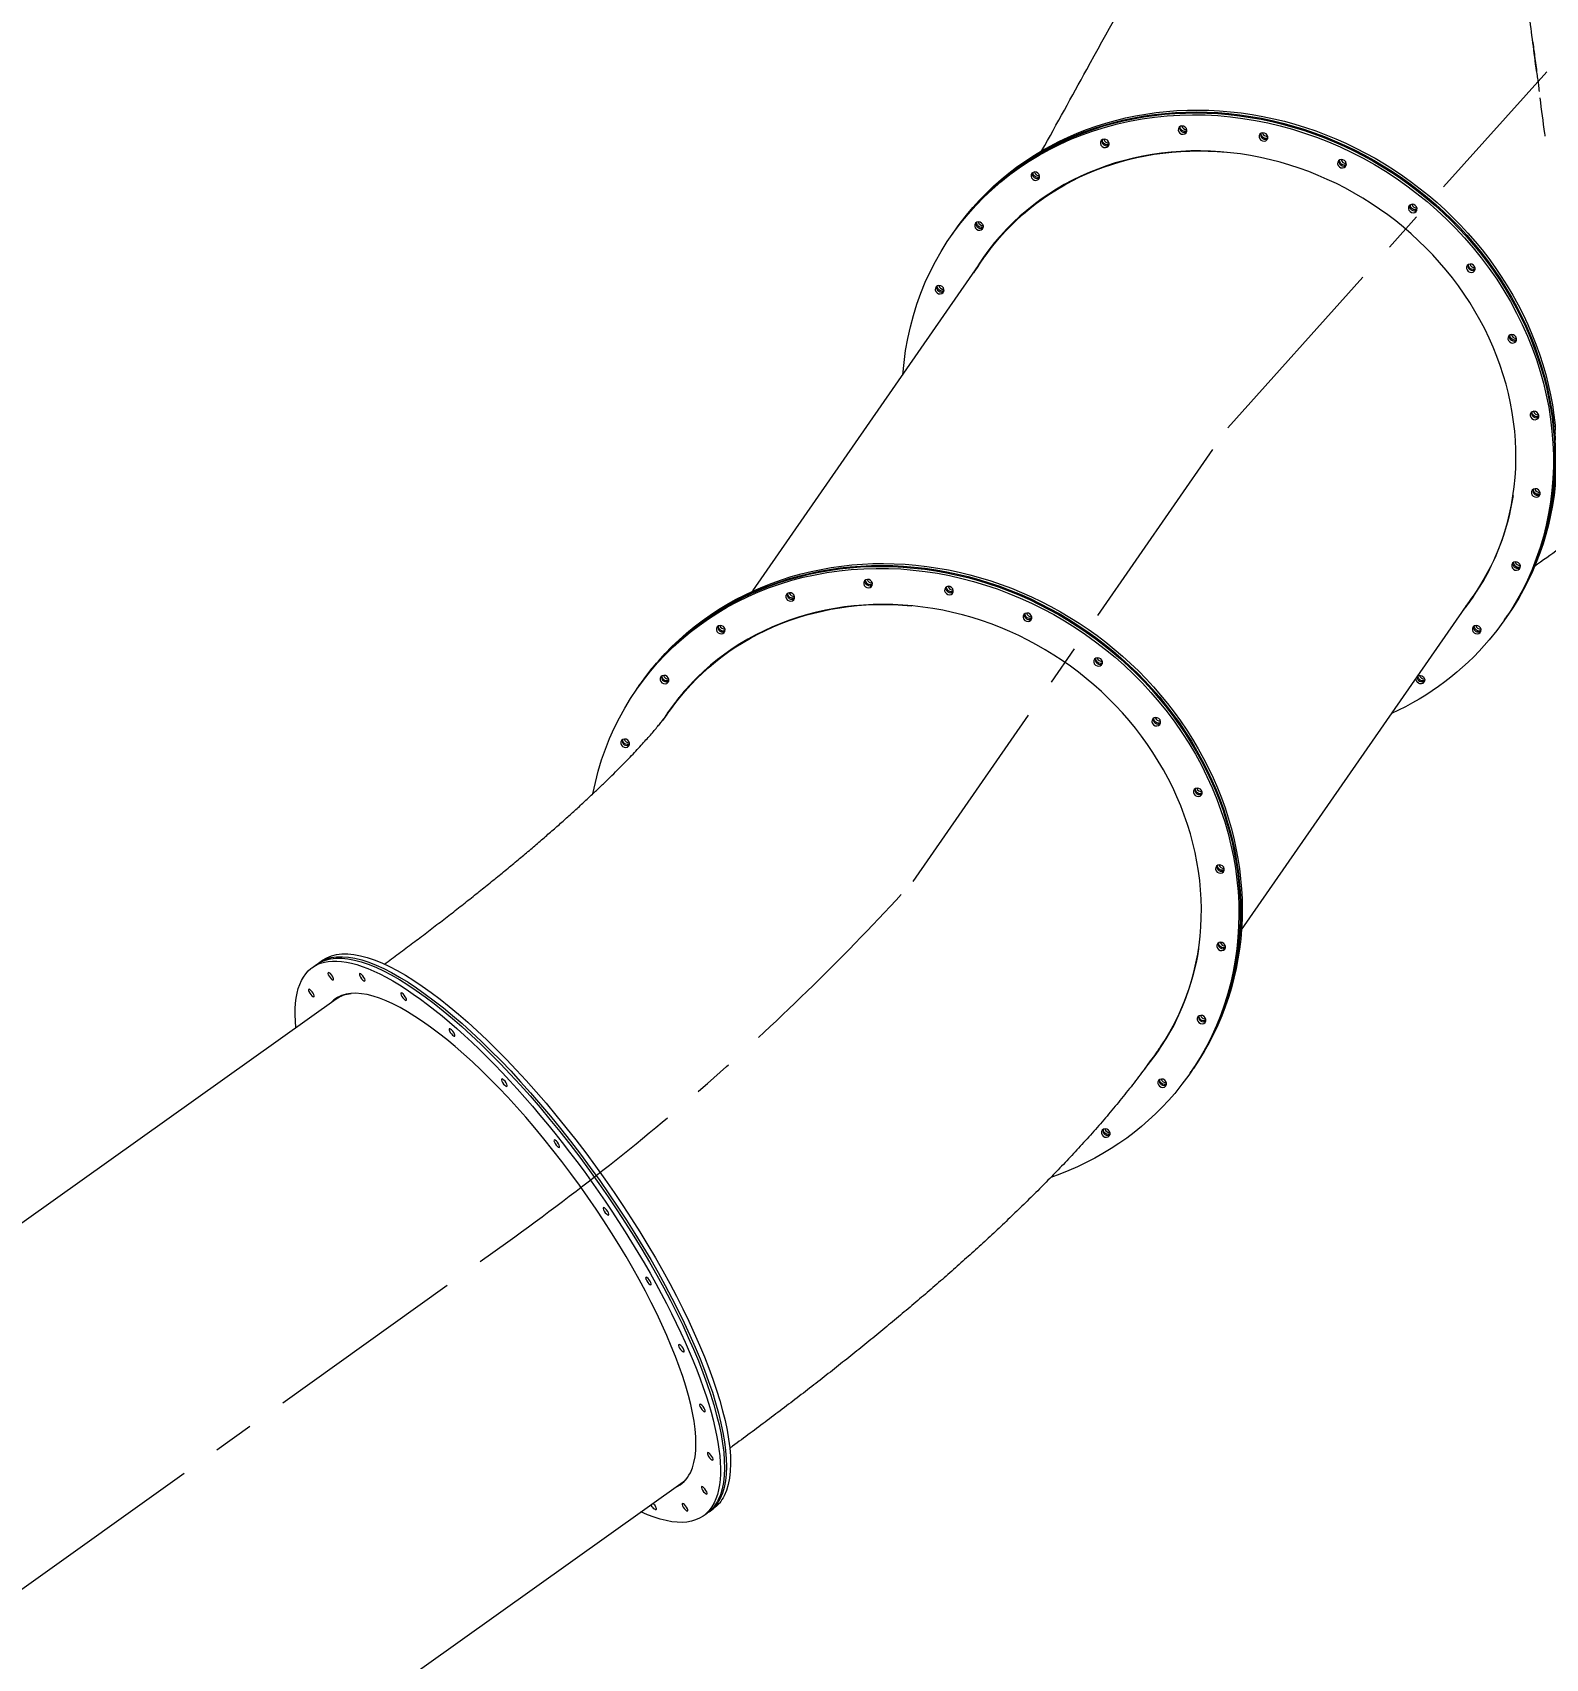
# Model space of a CAD drawing. Header units: inches. Extents: x -350577 to -266477, y -437959 to -377535.
# Drawn here: x -334236 to -331898, y -386868 to -384355 of the extents above; entities that cross this region are included whole.
import ezdxf

# ---------------------------------------------------------------- set-up
doc = ezdxf.new("R2010")
doc.units = ezdxf.units.IN
doc.header["$MEASUREMENT"] = 0
doc.linetypes.add('CENTER', pattern=[2, 1.25, -0.25, 0.25, -0.25])
doc.layers.add('CENTER       (itatec)', color=4, linetype='CENTER', lineweight=9)
doc.layers.add('ORGINAL (itatec)', color=3, linetype='Continuous', lineweight=9)
doc.styles.add('Geniso', font='geniso.shx', dxfattribs={"oblique": 15})
doc.dimstyles.new('scale 1b100', dxfattribs={"dimscale": 100, "dimtxt": 3, "dimasz": 2.5, "dimexe": 1, "dimexo": 1, "dimgap": 1, "dimtad": 1, "dimdec": 0, "dimzin": 0, "dimdsep": 46, "dimtxsty": 'Geniso', "dimcen": 0, "dimclrd": 1, "dimclre": 1, "dimclrt": 7, "dimadec": 0, "dimazin": 0, "dimtfac": 1, "dimtdec": 0, "dimtmove": 0, "dimatfit": 3, "dimfxl": 0.75, "dimtolj": 1, "dimtzin": 0, "dimarcsym": 0})

# ---------------------------------------------------------------- blocks, each defined once
blk = doc.blocks.new('*D31')
at = {"layer": 'Defpoints', "color": 0, "transparency": 16777216}
for p in [(-345505.2, -381405.4), (-331896.3, -383693), (-345505.2, -394816.5)]:
    blk.add_point(p, dxfattribs=at)
at = {"layer": 'ORGINAL (itatec)', "color": 1, "lineweight": -2, "transparency": 16777216}
for p, q in [((-345505.2, -394716.5), (-345505.2, -381305.4)), ((-331896.3, -383593), (-331896.3, -381305.4)), ((-332146.3, -381405.4), (-345255.2, -381405.4))]:
    blk.add_line(p, q, dxfattribs=at)
at = {"layer": 'ORGINAL (itatec)', "color": 1, "transparency": 16777216}
for points in [[(-345255.2, -381363.7), (-345255.2, -381447.1), (-345505.2, -381405.4)], [(-332146.3, -381363.7), (-332146.3, -381447.1), (-331896.3, -381405.4)]]:
    blk.add_solid(points, dxfattribs=at)
at = {"layer": 'ORGINAL (itatec)', "color": 7, "transparency": 16777216, "insert": (-338700.7, -381155.4), "char_height": 300, "attachment_point": 5, "style": 'Geniso'}
blk.add_mtext('\\A1;13609', dxfattribs=at)

msp = doc.modelspace()

# ---------------------------------------------------------------- linework, layer by layer
at = {"layer": 'CENTER       (itatec)', "ltscale": 250}
msp.add_lwpolyline([(-342155.6, -398923.5), (-342161.2, -397209.9), (-342155.6, -397119.9, -0.041934), (-342056.9, -396448), (-339934.4, -390997.8, -0.172971), (-339542.9, -390545.9), (-333501.9, -386224.2, 0.052813), (-332875.2, -385667.4), (-332389.1, -384966.5), (-331896.3, -384415.9)], format="xyb", dxfattribs=at)
at = {"layer": 'ORGINAL (itatec)', "extrusion": (0, 1, 0)}
for p, q in [((-332813.7, -384665.4), (-332811.7, -384662.4)), ((-332816.8, -384669.8), (-332814.7, -384666.9)), ((-333123.1, -385218.5), (-332766, -384703.7)), ((-332368, -385742.3), (-332010.1, -385226.3)), ((-331961.4, -385263.1), (-331959.3, -385260.2)), ((-331958.3, -385258.7), (-331956.3, -385255.7)), ((-333299.8, -385366.3), (-333297.8, -385363.3)), ((-333302.9, -385370.7), (-333300.9, -385367.8)), ((-333249.1, -385400.1), (-333237.3, -385383.2)), ((-333794.6, -385793.7), (-333788.4, -385789.2)), ((-333803.9, -385800.3), (-333797.7, -385795.9)), ((-336462.6, -387769.3), (-333767, -385848.9)), ((-332493.2, -385922.8), (-332482.2, -385906.9)), ((-332447.5, -385964), (-332445.5, -385961.1)), ((-332444.5, -385959.6), (-332442.4, -385956.6)), ((-335929.3, -388517.8), (-333231.1, -386595.5)), ((-333199.9, -386648.1), (-333193.6, -386643.7)), ((-333190.5, -386641.5), (-333184.3, -386637.1))]:
    msp.add_line(p, q, dxfattribs=at)
at = {"layer": 'ORGINAL (itatec)', "extrusion": (0, 0, -1)}
for centre, major_axis, ratio, start_param, end_param in [((-332387, -384963.5), (-427.7, 296.6), 0.893974, 0, 3.141593), ((-332384, -384959.1), (-427.7, 296.6), 0.893974, 0, 3.141593), ((-332389.1, -384966.5), (-427.7, 296.6), 0.893974, -0.489006, 3.225436), ((-332386, -384962), (-427.7, 296.6), 0.893974, -0.001926, 3.143519), ((-332459, -384506.2), (-5.75, 3.99), 0.893974, -3.057749, 3.225436), ((-332455.9, -384501.8), (-5.75, 3.99), 0.893974, -2.69748, -0.444112), ((-332334, -384516.9), (-5.75, 3.99), 0.893974, -3.057749, 3.225436), ((-332330.9, -384512.5), (-5.75, 3.99), 0.893974, -2.69748, -0.444112), ((-332388, -384965), (-379.5, 259.1), 0.893007, 0.006526, 1.016139), ((-332579.3, -384526.8), (-5.75, 3.99), 0.893974, -3.057749, 3.225436), ((-332576.2, -384522.4), (-5.75, 3.99), 0.893974, -2.69748, -0.444112), ((-332212.7, -384558.2), (-5.75, 3.99), 0.893974, -3.057749, 3.225436), ((-332209.6, -384553.8), (-5.75, 3.99), 0.893974, -2.69748, -0.444112), ((-332686.6, -384577.4), (-5.75, 3.99), 0.893974, -3.057749, 3.225436), ((-332683.5, -384573), (-5.75, 3.99), 0.893974, -2.69748, -0.444112), ((-332103.4, -384627.4), (-5.75, 3.99), 0.893974, -3.057749, 3.225436), ((-332100.3, -384623), (-5.75, 3.99), 0.893974, -2.69748, -0.444112), ((-332773.6, -384654.6), (-5.75, 3.99), 0.893974, -3.057749, 3.225436), ((-332770.6, -384650.1), (-5.75, 3.99), 0.893974, -2.69748, -0.444112), ((-332385, -384960.6), (-379.5, 259.1), 0.893007, 0.001013, 0.139347), ((-332013.6, -384719.7), (-5.75, 3.99), 0.893974, -3.057749, 3.225436), ((-332010.5, -384715.3), (-5.75, 3.99), 0.893974, -2.69748, -0.444112), ((-332834.5, -384752.9), (-5.75, 3.99), 0.893974, -3.057749, 3.225436), ((-332831.4, -384748.5), (-5.75, 3.99), 0.893974, -2.69748, -0.444112), ((-331949.4, -384828.8), (-5.75, 3.99), 0.893974, -3.057749, 3.225436), ((-331946.3, -384824.4), (-5.75, 3.99), 0.893974, -2.69748, -0.444112), ((-331915.1, -384947.3), (-5.75, 3.99), 0.893974, -3.057749, 3.225436), ((-331912.1, -384942.8), (-5.75, 3.99), 0.893974, -2.69748, -0.444112), ((-331913.2, -385067), (-5.75, 3.99), 0.893974, -3.057749, 3.225436), ((-331910.1, -385062.6), (-5.75, 3.99), 0.893974, -2.69748, -0.444112), ((-332388, -384965), (379.5, -259.1), 0.893007, -0.402273, 0.006526), ((-332870.1, -385660), (-427.7, 296.6), 0.893974, 0, 3.141593), ((-332873.2, -385664.4), (-427.7, 296.6), 0.893974, 0, 3.141593), ((-332872.2, -385662.9), (-427.7, 296.6), 0.893974, -0.001926, 3.143519), ((-332875.2, -385667.4), (-427.7, 296.6), 0.893974, -0.376331, 3.225436), ((-332385, -384960.6), (379.5, -259.1), 0.893007, -0.098512, 0.014113), ((-331943.7, -385180), (-5.75, 3.99), 0.893974, -3.057749, 3.225436), ((-331940.6, -385175.5), (-5.75, 3.99), 0.893974, -2.69748, -0.444112), ((-332945.2, -385207.1), (-5.75, 3.99), 0.893974, -3.057749, 3.225436), ((-332942.1, -385202.7), (-5.75, 3.99), 0.893974, -2.69748, -0.444112), ((-332820.1, -385217.8), (-5.75, 3.99), 0.893974, -3.057749, 3.225436), ((-332817, -385213.4), (-5.75, 3.99), 0.893974, -2.69748, -0.444112), ((-332874.2, -385665.9), (-379.5, 259.1), 0.893007, 0.007663, 1.016139), ((-333065.4, -385227.7), (-5.75, 3.99), 0.893974, -3.057749, 3.225436), ((-333062.4, -385223.3), (-5.75, 3.99), 0.893974, -2.69748, -0.444112), ((-332698.8, -385259.1), (-5.75, 3.99), 0.893974, -3.057749, 3.225436), ((-332695.8, -385254.7), (-5.75, 3.99), 0.893974, -2.69748, -0.444112), ((-333172.8, -385278.3), (-5.75, 3.99), 0.893974, -3.057749, 3.225436), ((-333169.7, -385273.9), (-5.75, 3.99), 0.893974, -2.69748, -0.444112), ((-332004.5, -385278.3), (-5.75, 3.99), 0.893974, -3.057749, 3.225436), ((-332001.4, -385273.9), (-5.75, 3.99), 0.893974, -2.69748, -0.444112), ((-332389.1, -384966.5), (427.7, -296.6), 0.893974, 0.083843, 0.489006), ((-332589.6, -385328.3), (-5.75, 3.99), 0.893974, -3.057749, 3.225436), ((-332586.5, -385323.9), (-5.75, 3.99), 0.893974, -2.69748, -0.444112), ((-333259.8, -385355.5), (-5.75, 3.99), 0.893974, -3.057749, 3.225436), ((-333256.7, -385351.1), (-5.75, 3.99), 0.893974, -2.69748, -0.444112), ((-332871.1, -385661.5), (-379.5, 259.1), 0.893007, -0.000027, 0.13843), ((-332091.5, -385355.5), (5.75, -3.99), 0.893974, 0.083843, 2.84657), ((-332091.5, -385355.5), (-5.75, 3.99), 0.893974, 0.295023, 3.225436), ((-332088.5, -385351.1), (-5.75, 3.99), 0.893974, -2.69748, -0.444112), ((-332499.7, -385420.6), (-5.75, 3.99), 0.893974, -3.057749, 3.225436), ((-332496.7, -385416.2), (-5.75, 3.99), 0.893974, -2.69748, -0.444112), ((-333320.6, -385453.9), (-5.75, 3.99), 0.893974, -3.057749, 3.225436), ((-333317.6, -385449.4), (-5.75, 3.99), 0.893974, -2.69748, -0.444112), ((-332435.5, -385529.7), (-5.75, 3.99), 0.893974, -3.057749, 3.225436), ((-332432.5, -385525.3), (-5.75, 3.99), 0.893974, -2.69748, -0.444112), ((-332401.3, -385648.2), (-5.75, 3.99), 0.893974, -3.057749, 3.225436), ((-332398.2, -385643.7), (-5.75, 3.99), 0.893974, -2.69748, -0.444112), ((-333492.6, -386217.6), (-302, 423.9), 0.305767, -0.011965, 2.980483), ((-333486.4, -386213.2), (-302, 423.9), 0.305767, 0, 2.980483), ((-333501.9, -386224.2), (-302, 423.9), 0.305767, -0.489009, 2.980483), ((-333495.7, -386219.8), (-302, 423.9), 0.305767, 0, 2.980483), ((-332399.3, -385767.9), (-5.75, 3.99), 0.893974, -3.057749, 3.225436), ((-332396.3, -385763.5), (-5.75, 3.99), 0.893974, -2.69748, -0.444112), ((-332874.2, -385665.9), (379.5, -259.1), 0.893007, -0.402273, 0.005679), ((-333775.5, -385813.9), (-4.06, 5.7), 0.305767, -3.302702, 2.980483), ((-333726.9, -385815.7), (-4.06, 5.7), 0.305767, -3.302702, 2.980483), ((-333805.4, -385840), (-4.06, 5.7), 0.305767, -3.302702, 2.980483), ((-333499.1, -386222.2), (-268.1, 373.2), 0.304544, 0.001186, 0.170967), ((-333663, -385845.4), (-4.06, 5.7), 0.305767, -3.302702, 2.980483), ((-333588.1, -385900.9), (-4.06, 5.7), 0.305767, -3.302702, 2.980483), ((-332871.1, -385661.5), (379.5, -259.1), 0.893007, -0.099204, 0.013078), ((-332429.8, -385880.9), (-5.75, 3.99), 0.893974, -3.057749, 3.225436), ((-332426.7, -385876.5), (-5.75, 3.99), 0.893974, -2.69748, -0.444112), ((-333507.3, -385978.4), (-4.06, 5.7), 0.305767, -3.302702, 2.980483), ((-332875.2, -385667.4), (427.7, -296.6), 0.893974, 0.083843, 0.580236), ((-332490.6, -385979.3), (-5.75, 3.99), 0.893974, -3.057749, 3.225436), ((-332487.6, -385974.8), (-5.75, 3.99), 0.893974, -2.69748, -0.444112), ((-333426.2, -386072.7), (-4.06, 5.7), 0.305767, -3.302702, 2.980483), ((-332577.7, -386056.4), (-5.75, 3.99), 0.893974, -3.057749, 3.225436), ((-332574.6, -386052), (-5.75, 3.99), 0.893974, -2.69748, -0.444112), ((-333350.2, -386177.3), (-4.06, 5.7), 0.305767, -3.302702, 2.980483), ((-333284.5, -386285.1), (-4.06, 5.7), 0.305767, -3.302702, 2.980483), ((-333233.7, -386388.8), (-4.06, 5.7), 0.305767, -3.302702, 2.980483), ((-333201.1, -386481.2), (-4.06, 5.7), 0.305767, -3.302702, 2.980483), ((-333189, -386556.1), (-4.06, 5.7), 0.305767, -3.302702, 2.980483), ((-333499.1, -386222.2), (268.1, -373.2), 0.304544, -0.041724, 0.001186), ((-333198.3, -386608.5), (-4.06, 5.7), 0.305767, -3.302702, 2.980483), ((-333495.7, -386219.8), (302, -423.9), 0.305767, -0.161109, 0), ((-333492.6, -386217.6), (302, -423.9), 0.305767, -0.161109, 0.011965), ((-333486.4, -386213.2), (302, -423.9), 0.305767, -0.161109, 0), ((-333501.9, -386224.2), (302, -423.9), 0.305767, -0.161109, 0.489009), ((-333276.8, -386632.7), (4.06, -5.7), 0.305767, -0.161109, 2.145324), ((-333276.8, -386632.7), (4.06, -5.7), 0.305767, -2.145324, -0.161109), ((-333228.2, -386634.6), (-4.06, 5.7), 0.305767, -3.302702, 2.980483)]:
    msp.add_ellipse(centre, major_axis=major_axis, ratio=ratio, start_param=start_param, end_param=end_param, dxfattribs=at)
at = {"layer": 'ORGINAL (itatec)'}
for centre, major_axis, ratio, start_param, end_param in [((-332457, -384503.2), (-5.75, 3.99), 0.893974, 0.290507, 2.851086), ((-332453.9, -384498.8), (5.75, -3.99), 0.893974, -2.343402, -0.79819), ((-332331.9, -384513.9), (-5.75, 3.99), 0.893974, 0.290507, 2.851086), ((-332328.9, -384509.5), (5.75, -3.99), 0.893974, -2.343402, -0.79819), ((-332389.1, -384966.5), (378.4, -262.5), 0.893974, -0.065996, 3.207589), ((-332577.2, -384523.9), (-5.75, 3.99), 0.893974, 0.290507, 2.851086), ((-332574.2, -384519.5), (5.75, -3.99), 0.893974, -2.343402, -0.79819), ((-332210.6, -384555.3), (-5.75, 3.99), 0.893974, 0.290507, 2.851086), ((-332207.6, -384550.9), (5.75, -3.99), 0.893974, -2.343402, -0.79819), ((-332684.6, -384574.5), (-5.75, 3.99), 0.893974, 0.290507, 2.851086), ((-332681.5, -384570.1), (5.75, -3.99), 0.893974, -2.343402, -0.79819), ((-332101.4, -384624.5), (-5.75, 3.99), 0.893974, 0.290507, 2.851086), ((-332098.3, -384620), (5.75, -3.99), 0.893974, -2.343402, -0.79819), ((-332771.6, -384651.6), (-5.75, 3.99), 0.893974, 0.290507, 2.851086), ((-332768.5, -384647.2), (5.75, -3.99), 0.893974, -2.343402, -0.79819), ((-332387, -384963.5), (-378.4, 262.5), 0.893974, 0.004354, 0.065996), ((-332386, -384962), (-378.4, 262.5), 0.893974, 0.006531, 0.065996), ((-332384, -384959.1), (-378.4, 262.5), 0.893974, 0.010885, 0.065996), ((-332008.5, -384712.3), (5.75, -3.99), 0.893974, -2.343402, -0.79819), ((-332011.6, -384716.7), (-5.75, 3.99), 0.893974, 0.290507, 2.851086), ((-332832.4, -384750), (-5.75, 3.99), 0.893974, 0.290507, 2.851086), ((-332829.4, -384745.6), (5.75, -3.99), 0.893974, -2.343402, -0.79819), ((-331947.3, -384825.8), (-5.75, 3.99), 0.893974, 0.290507, 2.851086), ((-331944.3, -384821.4), (5.75, -3.99), 0.893974, -2.343402, -0.79819), ((-331913.1, -384944.3), (-5.75, 3.99), 0.893974, 0.290507, 2.851086), ((-331910, -384939.9), (5.75, -3.99), 0.893974, -2.343402, -0.79819), ((-331911.1, -385064.1), (-5.75, 3.99), 0.893974, 0.290507, 2.851086), ((-331908.1, -385059.7), (5.75, -3.99), 0.893974, -2.343402, -0.79819), ((-331941.6, -385177), (-5.75, 3.99), 0.893974, 0.290507, 2.851086), ((-331938.6, -385172.6), (5.75, -3.99), 0.893974, -2.343402, -0.79819), ((-332943.1, -385204.1), (-5.75, 3.99), 0.893974, 0.290507, 2.851086), ((-332940, -385199.7), (5.75, -3.99), 0.893974, -2.343402, -0.79819), ((-332818.1, -385214.8), (-5.75, 3.99), 0.893974, 0.290507, 2.851086), ((-332815, -385210.4), (5.75, -3.99), 0.893974, -2.343402, -0.79819), ((-332875.2, -385667.4), (378.4, -262.5), 0.893974, -0.08271, 3.180908), ((-333063.4, -385224.8), (-5.75, 3.99), 0.893974, 0.290507, 2.851086), ((-333060.3, -385220.4), (5.75, -3.99), 0.893974, -2.343402, -0.79819), ((-332387, -384963.5), (378.4, -262.5), 0.893974, -0.065996, -0.004354), ((-332386, -384962), (378.4, -262.5), 0.893974, -0.065996, -0.006531), ((-332384, -384959.1), (378.4, -262.5), 0.893974, -0.065996, -0.010885), ((-332696.8, -385256.2), (-5.75, 3.99), 0.893974, 0.290507, 2.851086), ((-332693.7, -385251.8), (5.75, -3.99), 0.893974, -2.343402, -0.79819), ((-333170.7, -385275.4), (-5.75, 3.99), 0.893974, 0.290507, 2.851086), ((-333167.6, -385271), (5.75, -3.99), 0.893974, -2.343402, -0.79819), ((-332002.5, -385275.4), (-5.75, 3.99), 0.893974, 0.290507, 2.851086), ((-331999.4, -385271), (5.75, -3.99), 0.893974, -2.343402, -0.79819), ((-332587.5, -385325.4), (-5.75, 3.99), 0.893974, 0.290507, 2.851086), ((-332584.4, -385320.9), (5.75, -3.99), 0.893974, -2.343402, -0.79819), ((-333257.8, -385352.5), (-5.75, 3.99), 0.893974, 0.290507, 2.851086), ((-333254.7, -385348.1), (5.75, -3.99), 0.893974, -2.343402, -0.79819), ((-332089.5, -385352.5), (-5.75, 3.99), 0.893974, 0.295023, 2.851086), ((-332086.4, -385348.1), (5.75, -3.99), 0.893974, -2.343402, -0.79819), ((-332873.2, -385664.4), (-378.4, 262.5), 0.893974, 0.004354, 0.04423), ((-332872.2, -385662.9), (-378.4, 262.5), 0.893974, 0.006531, 0.046546), ((-332870.1, -385660), (-378.4, 262.5), 0.893974, 0.010885, 0.050896), ((-332497.7, -385417.6), (-5.75, 3.99), 0.893974, 0.290507, 2.851086), ((-332494.6, -385413.2), (5.75, -3.99), 0.893974, -2.343402, -0.79819), ((-333318.6, -385450.9), (-5.75, 3.99), 0.893974, 0.290507, 2.851086), ((-333315.5, -385446.5), (5.75, -3.99), 0.893974, -2.343402, -0.79819), ((-332433.5, -385526.7), (-5.75, 3.99), 0.893974, 0.290507, 2.851086), ((-332430.4, -385522.3), (5.75, -3.99), 0.893974, -2.343402, -0.79819), ((-332399.2, -385645.2), (-5.75, 3.99), 0.893974, 0.290507, 2.851086), ((-332396.2, -385640.8), (5.75, -3.99), 0.893974, -2.343402, -0.79819), ((-332397.3, -385765), (-5.75, 3.99), 0.893974, 0.290507, 2.851086), ((-332394.2, -385760.6), (5.75, -3.99), 0.893974, -2.343402, -0.79819), ((-333501.9, -386224.2), (267.2, -375.1), 0.305767, 0.161109, 3.207611), ((-333489.5, -386215.4), (-268.1, 373.2), 0.304544, 0.024767, 0.040938), ((-333495.7, -386219.8), (-267.2, 375.1), 0.305767, 0.027051, 0.066018), ((-333492.6, -386217.6), (-267.2, 375.1), 0.305767, 0.040582, 0.066055), ((-333486.4, -386213.2), (-267.2, 375.1), 0.305767, 0.06767, 0.075919), ((-332427.8, -385877.9), (-5.75, 3.99), 0.893974, 0.290507, 2.851086), ((-332424.7, -385873.5), (5.75, -3.99), 0.893974, -2.343402, -0.79819), ((-332873.2, -385664.4), (378.4, -262.5), 0.893974, -0.078543, -0.004354), ((-332872.2, -385662.9), (378.4, -262.5), 0.893974, -0.076694, -0.006531), ((-332870.1, -385660), (378.4, -262.5), 0.893974, -0.073467, -0.010885), ((-332488.6, -385976.3), (-5.75, 3.99), 0.893974, 0.290507, 2.851086), ((-332485.5, -385971.9), (5.75, -3.99), 0.893974, -2.343402, -0.79819), ((-332575.6, -386053.4), (-5.75, 3.99), 0.893974, 0.290507, 2.851086), ((-332572.6, -386049), (5.75, -3.99), 0.893974, -2.343402, -0.79819), ((-333501.9, -386224.2), (267.2, -375.1), 0.305767, -0.066018, 0.161109), ((-333495.7, -386219.8), (267.2, -375.1), 0.305767, -0.066018, -0.027051), ((-333492.6, -386217.6), (267.2, -375.1), 0.305767, -0.066018, -0.040582), ((-333486.4, -386213.2), (267.2, -375.1), 0.305767, -0.071635, -0.06767), ((-333489.5, -386215.4), (268.1, -373.2), 0.304544, -0.04331, -0.043076)]:
    msp.add_ellipse(centre, major_axis=major_axis, ratio=ratio, start_param=start_param, end_param=end_param, dxfattribs=at)
for points, knots in [([(-331911.9, -384415.2), (-331915.7, -384386), (-331919.5, -384356.4), (-331923.3, -384326.7), (-331926.3, -384303.2), (-331929.2, -384279.6), (-331932.2, -384255.9), (-331933, -384249.2), (-331933.8, -384242.5), (-331934.7, -384235.9), (-331935.1, -384232.2), (-331935.6, -384228.6), (-331936, -384225), (-331936.3, -384222.4), (-331936.7, -384219.9), (-331937, -384217.3), (-331941.7, -384179.2), (-331946.1, -384142.3), (-331950.4, -384106.8), (-331953.6, -384080.2), (-331956.6, -384054.4), (-331959.5, -384029.6), (-331960.2, -384024), (-331960.8, -384018.6), (-331961.5, -384013.1), (-331962, -384008.5), (-331962.5, -384003.8), (-331963.1, -383999.2), (-331965.6, -383977.9), (-331967.9, -383957.1), (-331970.3, -383936.8)], [107.224389, 107.224389, 107.224389, 107.224389, 112.89526, 112.89526, 112.89526, 117.384732, 117.384732, 117.384732, 118.650636, 118.650636, 118.650636, 119.339359, 119.339359, 119.339359, 119.821431, 119.821431, 119.821431, 127.068833, 127.068833, 127.068833, 132.504385, 132.504385, 132.504385, 133.711937, 133.711937, 133.711937, 134.748333, 134.748333, 134.748333, 139.537994, 139.537994, 139.537994, 139.537994]), ([(-332676.3, -384537.9), (-332653.2, -384496.2), (-332630.2, -384454.4), (-332575.8, -384355.6), (-332544.4, -384298.6), (-332494.8, -384208.5), (-332476.6, -384175.5), (-332458.4, -384142.5)], [439.345357, 439.345357, 439.345357, 439.345357, 724, 724, 1112.8, 1112.8, 1337.830951, 1337.830951, 1337.830951, 1337.830951]), ([(-331918, -384368.2), (-331917, -384376), (-331916, -384384), (-331914.9, -384391.9), (-331913.7, -384401), (-331912.6, -384410.2), (-331911.3, -384419.4), (-331911, -384422.4), (-331910.6, -384425.5), (-331910.2, -384428.5), (-331909.9, -384430.8), (-331909.5, -384433.1), (-331909.2, -384435.5), (-331908.8, -384439.2), (-331908.3, -384442.9), (-331907.8, -384446.6)], [64.16033, 64.16033, 64.16033, 64.16033, 66.365908, 66.365908, 66.365908, 68.874717, 68.874717, 68.874717, 69.694701, 69.694701, 69.694701, 70.32395, 70.32395, 70.32395, 71.308026, 71.308026, 71.308026, 71.308026]), ([(-331898.5, -384515.7), (-331898.7, -384514.3), (-331898.9, -384512.8), (-331899.1, -384511.4), (-331901.6, -384493.3), (-331904, -384475), (-331906.5, -384456.5)], [100.632938, 100.632938, 100.632938, 100.632938, 100.923333, 100.923333, 100.923333, 104.541569, 104.541569, 104.541569, 104.541569]), ([(-332773.7, -384714.7), (-332773.5, -384714.4), (-332773.3, -384714), (-332772.1, -384711.9), (-332771.2, -384710.2), (-332770.2, -384708.5)], [37.69342, 37.69342, 37.69342, 37.69342, 40, 40, 51.80189, 51.80189, 51.80189, 51.80189]), ([(-331792.8, -385092), (-331793.8, -385092.7), (-331794.7, -385093.4), (-331799.5, -385096.8), (-331803.2, -385099.6), (-331818.2, -385110.4), (-331829.4, -385118.6), (-331865.4, -385144.6), (-331890.1, -385162.6), (-331914.9, -385180.5)], [2.154724, 2.154724, 2.154724, 2.154724, 10, 10, 40, 40, 130, 130, 328.202384, 328.202384, 328.202384, 328.202384]), ([(-333692.7, -385795.3), (-333688.9, -385792.5), (-333685.2, -385789.8), (-333674.1, -385781.6), (-333666.7, -385776.1), (-333652.2, -385765.2), (-333644.9, -385759.8), (-333630.6, -385749), (-333623.6, -385743.6), (-333609.6, -385732.8), (-333602.6, -385727.5), (-333588.9, -385716.9), (-333582.2, -385711.6), (-333568.8, -385701.1), (-333562.2, -385695.9), (-333549.1, -385685.5), (-333542.7, -385680.4), (-333530, -385670.1), (-333523.7, -385665.1), (-333511.3, -385655), (-333505.3, -385650), (-333493.3, -385640.1), (-333487.4, -385635.1), (-333475.7, -385625.4), (-333470, -385620.6), (-333458.8, -385611), (-333453.3, -385606.3), (-333442.5, -385596.9), (-333437.1, -385592.3), (-333426.7, -385583.2), (-333421.6, -385578.6), (-333411.6, -385569.7), (-333406.7, -385565.3), (-333397.1, -385556.7), (-333392.4, -385552.4), (-333383.3, -385544), (-333378.8, -385539.8), (-333370.1, -385531.7), (-333365.8, -385527.6), (-333357.6, -385519.8), (-333353.5, -385515.9), (-333345.7, -385508.3), (-333342, -385504.6), (-333334.6, -385497.3), (-333331.1, -385493.8), (-333324.2, -385486.9), (-333320.8, -385483.5), (-333314.4, -385476.9), (-333311.4, -385473.6), (-333305.4, -385467.4), (-333302.6, -385464.4), (-333297.1, -385458.5), (-333294.5, -385455.6), (-333289.5, -385450.1), (-333287.1, -385447.5), (-333282.6, -385442.4), (-333280.4, -385439.9), (-333276.4, -385435.2), (-333274.5, -385433), (-333270.9, -385428.7), (-333269.2, -385426.6), (-333266, -385422.8), (-333264.6, -385421), (-333261.9, -385417.6), (-333260.6, -385416), (-333258.3, -385413), (-333257.3, -385411.6), (-333255.4, -385409.1), (-333254.6, -385408), (-333253.1, -385405.9), (-333252.5, -385405), (-333251.9, -385404.2)], [85.661847, 85.661847, 85.661847, 85.661847, 100.778671, 100.778671, 131.074357, 131.074357, 161.300601, 161.300601, 191.45112, 191.45112, 221.519224, 221.519224, 251.497774, 251.497774, 281.379143, 281.379143, 311.155178, 311.155178, 340.817153, 340.817153, 370.355725, 370.355725, 399.760896, 399.760896, 429.021961, 429.021961, 458.127468, 458.127468, 487.06518, 487.06518, 515.822037, 515.822037, 544.384125, 544.384125, 572.736658, 572.736658, 600.863971, 600.863971, 628.749525, 628.749525, 656.375939, 656.375939, 683.725044, 683.725044, 710.77797, 710.77797, 737.515266, 737.515266, 763.917068, 763.917068, 789.963311, 789.963311, 815.633998, 815.633998, 840.909521, 840.909521, 865.771038, 865.771038, 890.200907, 890.200907, 914.183165, 914.183165, 937.704039, 937.704039, 960.752489, 960.752489, 983.320736, 983.320736, 1005.404775, 1005.404775, 1027.759825, 1027.759825, 1027.759825, 1027.759825]), ([(-332496, -385926.9), (-332497.3, -385928.7), (-332498.5, -385930.5), (-332503.6, -385937.7), (-332507.4, -385943), (-332517.2, -385956.5), (-332523.2, -385964.5), (-332535.5, -385980.6), (-332541.9, -385988.7), (-332554.9, -386004.9), (-332561.5, -386013), (-332574.9, -386029), (-332581.7, -386036.9), (-332595.4, -386052.6), (-332602.3, -386060.4), (-332616.2, -386075.7), (-332623.1, -386083.2), (-332637.1, -386098.2), (-332644.1, -386105.6), (-332658.2, -386120.2), (-332665.2, -386127.5), (-332679.4, -386141.8), (-332686.5, -386148.9), (-332700.9, -386163.1), (-332708.1, -386170.1), (-332722.6, -386184.1), (-332729.8, -386191), (-332744.5, -386204.9), (-332751.9, -386211.8), (-332766.7, -386225.5), (-332774.2, -386232.3), (-332789.2, -386246), (-332796.8, -386252.8), (-332812, -386266.3), (-332819.6, -386273.1), (-332835.1, -386286.6), (-332842.8, -386293.4), (-332858.5, -386306.8), (-332866.4, -386313.6), (-332882.2, -386327), (-332890.2, -386333.7), (-332906.2, -386347.1), (-332914.3, -386353.8), (-332930.6, -386367.2), (-332938.8, -386373.9), (-332955.3, -386387.3), (-332963.6, -386393.9), (-332980.2, -386407.3), (-332988.6, -386414), (-333005.5, -386427.3), (-333014, -386434), (-333031.1, -386447.3), (-333039.7, -386453.9), (-333057, -386467.2), (-333065.7, -386473.9), (-333083.2, -386487.2), (-333092, -386493.8), (-333109.6, -386507.1), (-333118.5, -386513.7), (-333136.4, -386526.9), (-333145.3, -386533.5), (-333155.9, -386541.3), (-333157.4, -386542.4), (-333158.9, -386543.5)], [0, 0, 0, 0, 10.00002, 10.00002, 40.000521, 40.000521, 85.708402, 85.708402, 132.329222, 132.329222, 179.183271, 179.183271, 225.467154, 225.467154, 270.748215, 270.748215, 314.901128, 314.901128, 357.968621, 357.968621, 400.058944, 400.058944, 441.293927, 441.293927, 481.787949, 481.787949, 521.641385, 521.641385, 560.939943, 560.939943, 599.756071, 599.756071, 638.150895, 638.150895, 676.17611, 676.17611, 713.875612, 713.875612, 751.286879, 751.286879, 788.442084, 788.442084, 825.369005, 825.369005, 862.091764, 862.091764, 898.631421, 898.631421, 935.006465, 935.006465, 971.233205, 971.233205, 1007.326109, 1007.326109, 1043.298065, 1043.298065, 1079.160615, 1079.160615, 1114.924141, 1114.924141, 1150.598022, 1150.598022, 1156.556735, 1156.556735, 1156.556735, 1156.556735])]:
    msp.add_open_spline(points, degree=3, knots=knots, dxfattribs=at)

# ---------------------------------------------------------------- dimensions: what is measured, and where the dimension line sits
dim = msp.add_linear_dim(base=(-345505.2, -381405.4), p1=(-331896.3, -383693), p2=(-345505.2, -394816.5), dimstyle='scale 1b100', dxfattribs=at)
dim.commit()
dim.dimension.update_dxf_attribs({"geometry": '*D31', "text_midpoint": (-338700.7, -381155.4)})

doc.saveas('drawing.dxf')
